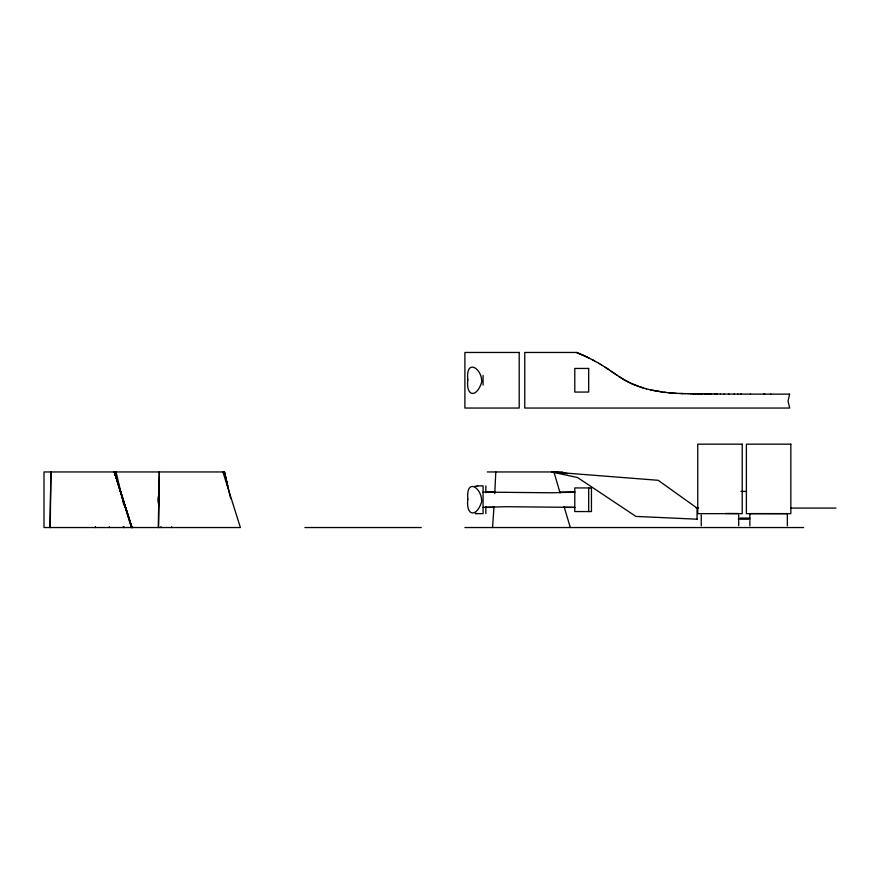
<?xml version="1.0" encoding="UTF-8"?>
<svg xmlns="http://www.w3.org/2000/svg" width="880" height="880" viewBox="0 0 880 880"><rect width="100%" height="100%" fill="white"/><g stroke="black" fill="none" stroke-linecap="round" stroke-linejoin="round"><path stroke-width="1.32" d="M123.321 527.538L123.321 526.669M114.29 471.955L131.978 527.538L131.956 526.669M50.259 527.538L50.864 471.955M158.642 527.538L159.247 471.955M95.414 527.538L95.425 526.658M158.257 527.538L159.368 471.955M49.874 527.538L50.996 471.955M109.318 526.768L109.307 527.538M495.781 471.955L494.769 493.614M492.558 527.538L493.999 506.693M789.624 394.141L788.029 401.093L789.679 408.045L524.755 408.045L524.755 352.462L576.477 352.462L578.479 353.287M474.98 486.2L477.653 486.189M477.246 513.458L475.376 513.48M574.783 492.107L551.848 492.789L483.076 492.107M483.076 507.386L506 506.704L574.783 507.386M770.671 394.141L789.448 394.141M230.703 498.663L224.4 471.955L44 471.955L44 527.538L240.383 527.538L222.926 471.955M487.278 471.955L562.639 471.955M477.191 485.87L483.076 485.848L483.076 513.645L475.442 513.645M740.982 491.414L746.284 491.414M485.848 492.107L495.429 492.107M559.768 492.107L574.816 492.107M485.848 507.386L494.065 507.386M563.871 507.386L574.816 507.386M790.559 508.079L836 508.079M738.342 518.089L750.255 518.089M738.342 519.2L750.255 519.2M304.92 527.538L421.245 527.538M464.904 527.538L803.583 527.538M737.737 394.097L741.312 394.097M740.817 394.097L750.497 394.119M750.332 394.119L764.786 394.13M763.697 394.13L770.858 394.141M724.108 394.053L728.871 394.075M728.761 394.075L734.338 394.086M734.173 394.086L737.946 394.097M738.716 513.546L725.56 513.48M749.87 513.59L787.347 513.634L787.347 525.789M717.2 394.02L714.219 394.009M720.445 394.042L711.062 393.987M720.368 394.042L723.954 394.053M711.667 393.987L704.319 393.932L704.902 393.943M695.992 507.881L698.599 507.892M705.881 393.943L692.186 393.778M707.179 393.954L709.764 393.976M702.647 393.921L699.391 393.877M698.742 393.877L697.444 393.855M700.7 393.899L701.349 393.899M696.465 393.844L695.343 393.833M693.528 393.8L694.507 393.822M694.331 393.811L695.486 393.833M692.868 393.789L691.24 393.767M690.118 393.745L690.69 393.756M690.58 393.756L691.295 393.767M689.953 393.745L687.951 393.701M688.27 393.712L685.916 393.657M684.992 393.624L685.652 393.646M685.245 393.635L683.914 393.602M552.552 471.955L567.754 473.594M682.682 393.558L683.243 393.58M683.672 393.591L682.352 393.558M682.253 393.547L681.032 393.514M682.583 393.558L681.692 393.536M681.593 393.525L680.273 393.481M680.372 393.481L679.536 393.459M679.602 393.459L677.864 393.382M677.292 393.36L676.038 393.294M676.291 393.316L675.367 393.261M675.301 393.261L674.707 393.228M672.045 393.052L674.3 393.206M673.97 393.184L673.31 393.14M672.98 393.118L672.309 393.074M671.385 393.008L671.979 393.052M671.649 393.03L664.07 392.249M670.659 392.953L668.712 392.777M666.017 392.491L665.346 392.414M665.016 392.37L650.903 389.95M662.442 392.029L656.359 391.061M655.6 390.918L654.379 390.687M653.972 390.61L652.993 390.401M652.19 390.236L650.573 389.873M650.76 389.917L646.437 388.839M646.47 388.85L645.722 388.652M645.689 388.641L642.785 387.794M642.983 387.849L640.838 387.167M642.246 387.618L641.267 387.31M641.025 387.233L640.354 387.013M640.541 387.068L639.144 386.595M639.32 386.661L637.703 386.078M638.836 386.485L633.182 384.285M637.219 385.902L631.774 383.658M576.477 352.462L579.876 353.87M578.886 353.452L583.077 355.267M580.074 353.958L580.877 354.299M581.075 354.387L581.68 354.651M632.709 384.076L631.301 383.449M581.878 354.739L584.078 355.718M583.275 355.355L584.683 355.993M584.287 355.817L585.673 356.455M631.466 383.526L629.442 382.569M585.079 356.18L586.267 356.73M630.839 383.229L624.448 379.929M585.871 356.543L587.059 357.104M586.465 356.829L592.537 359.843M587.455 357.291L589.226 358.16M628.749 382.228L627.792 381.744A83.578 82.742 64.4 0 1 622.028 378.488L616.121 374.605M592.35 359.744L593.318 360.261M592.735 359.953L598.862 363.341M594.088 360.668L594.66 360.976M598.862 363.341L599.434 363.682M623.997 379.676L619.08 376.607M599.423 363.671L600.743 364.452M600.567 364.353L601.502 364.914M601.48 364.903L604.505 366.795M605.055 367.136L606.903 368.335M605.341 367.323L610.445 370.711M607.783 368.929L608.674 369.523M617.375 375.463L614.779 373.692M610.302 370.623L611.611 371.514M611.897 371.712L612.623 372.207M611.468 371.415L612.051 371.811M613.052 372.504L613.921 373.098M612.194 371.91L614.944 373.802M131.978 527.538L114.4 471.955L131.362 527.538M570.317 527.538L564.102 506.693M553.938 471.955L560.087 492.987M160.974 526.669L161.227 527.538M116.094 471.955L122.265 498.421M122.881 501.072L123.805 505.043M224.4 471.955L227.689 486.057L224.477 471.955M171.688 526.757L171.831 527.538M749.848 513.59L749.881 517.077M132.572 526.669L132.572 527.538M123.926 526.669L123.937 527.538M749.881 520.564L749.881 525.789M738.716 514.976L738.716 516.769M738.716 520.355L738.716 525.745M701.25 514.976L701.25 525.745M588.676 487.938L588.676 511.555M485.848 485.859L485.848 492.734M485.848 506.539L485.848 513.634M483.076 375.397L483.076 385.11M158.917 504.867A13.893 13.893 0 0 1 159.489 493.361M467.819 379.786C465.795 397.342 476.96 397.738 481.657 382.228C482.515 368.346 465.465 357.841 467.819 379.786M467.819 499.279C465.839 516.538 476.685 517.44 481.602 501.963C482.471 488.191 465.905 476.663 467.819 499.279M519.2 352.462L464.893 352.462L464.893 408.045L519.2 408.045L519.2 352.462M588.676 368.445L574.783 368.445L574.783 392.062L588.676 392.062L588.676 368.445M742.214 444.169L697.752 444.169L697.752 513.645L742.214 513.645L742.214 444.169M790.845 444.169L746.383 444.169L746.383 513.645L790.845 513.645L790.845 444.169M591.448 487.938L574.783 487.938L574.783 511.555L591.448 511.555L591.448 487.938M697.048 519.2L635.921 516.417L577.555 477.521L551.463 471.955L658.152 480.293L697.048 508.079L697.048 519.2M131.813 527.538L114.4 471.955L131.813 527.538"/></g></svg>
